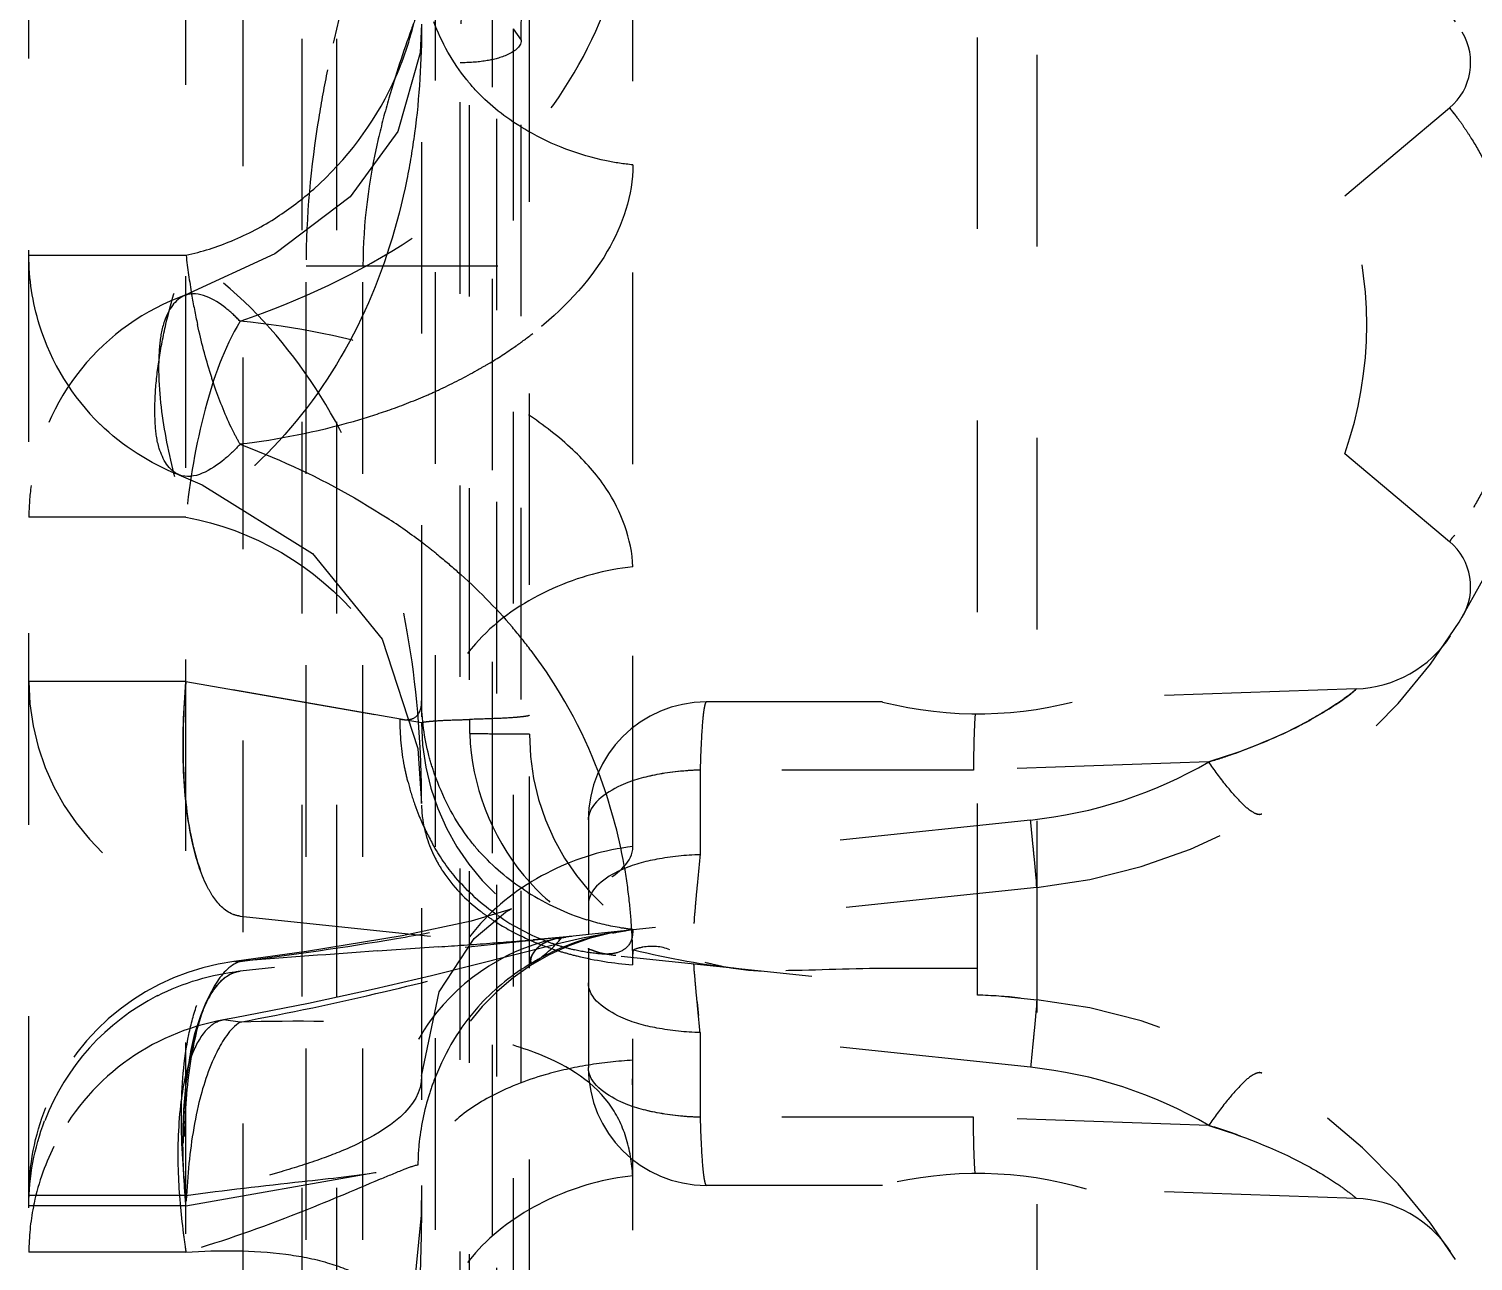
# Model space of a CAD drawing. Header units: millimetres. Extents: x 1147 to 12155, y -6137 to -4403.
# Drawn here: x 3291.45 to 3303.76, y -5238.6 to -5228.09 of the extents above; entities that cross this region are included whole.
import ezdxf

# ---------------------------------------------------------------- set-up
doc = ezdxf.new("R2010")
doc.units = ezdxf.units.MM
doc.header["$LTSCALE"] = 16.335
doc.linetypes.add('HIDDEN', pattern=[0.2, 0.1, -0.1])
doc.layers.add('DEFAULT_2', color=8, linetype='HIDDEN')

msp = doc.modelspace()

# ---------------------------------------------------------------- linework, layer by layer
at = {"layer": 'DEFAULT_2', "color": 8, "linetype": 'HIDDEN'}
for p, q in [((3293.277, -5402.415), (3293.277, -5115.128)), ((3295.718, -5399.454), (3295.718, -5118.089)), ((3295.207, -5396.995), (3295.207, -5120.548)), ((3294.799, -5121.249), (3294.799, -5396.294)), ((3292.79, -5388.654), (3292.79, -5127.217)), ((3295.437, -5127.584), (3295.437, -5389.959)), ((3294.918, -5388.619), (3294.918, -5128.948)), ((3295.401, -5128.948), (3295.401, -5388.595)), ((3291.451, -5388.431), (3291.451, -5129.112)), ((3293.777, -5133.436), (3293.777, -5244.192)), ((3294.074, -5133.436), (3294.074, -5244.192)), ((3300.043, -5169.51), (3300.043, -5254.971)), ((3296.6, -5248.142), (3296.6, -5214.406)), ((3299.539, -5236.335), (3299.539, -5225.94)), ((3294.799, -5228.054), (3294.786, -5228.3)), ((3295.58, -5228.094), (3295.58, -5289.449)), ((3295.58, -5228.094), (3295.649, -5228.191)), ((3295.649, -5289.352), (3295.649, -5228.191)), ((3295.129, -5289.16), (3295.129, -5228.383)), ((3302.67, -5229.518), (3303.563, -5228.768)), ((3292.79, -5230.026), (3291.451, -5230.026)), ((3293.814, -5287.428), (3293.814, -5230.115)), ((3293.814, -5230.115), (3295.718, -5230.115)), ((3294.299, -5287.428), (3294.299, -5230.115)), ((3292.782, -5230.366), (3292.782, -5230.366)), ((3302.67, -5231.717), (3303.563, -5232.467)), ((3292.729, -5231.898), (3292.929, -5231.982)), ((3292.73, -5231.899), (3292.73, -5231.899)), ((3292.929, -5231.982), (3293.869, -5232.57)), ((3292.79, -5232.259), (3291.451, -5232.259)), ((3293.869, -5232.57), (3294.464, -5233.299)), ((3294.464, -5233.299), (3294.766, -5234.231)), ((3292.79, -5233.661), (3291.451, -5233.661)), ((3292.79, -5233.661), (3294.617, -5233.981)), ((3294.799, -5234.013), (3292.79, -5233.661)), ((3302.766, -5233.722), (3300.469, -5233.803)), ((3298.728, -5233.835), (3297.226, -5233.835)), ((3294.766, -5234.231), (3294.799, -5234.701)), ((3301.51, -5234.346), (3299.504, -5234.416)), ((3297.174, -5234.416), (3297.174, -5235.138)), ((3299.504, -5234.416), (3297.174, -5234.416)), ((3296.221, -5234.841), (3296.221, -5235.819)), ((3299.991, -5234.842), (3297.174, -5235.138)), ((3300.043, -5235.417), (3293.252, -5236.131)), ((3293.251, -5235.661), (3300.043, -5236.375)), ((3295.221, -5235.705), (3294.632, -5235.83)), ((3296.545, -5235.786), (3296.414, -5235.803)), ((3294.823, -5235.932), (3294.424, -5235.959)), ((3294.944, -5235.923), (3294.823, -5235.932)), ((3295.931, -5235.906), (3294.882, -5236.17)), ((3295.975, -5235.845), (3295.967, -5235.851)), ((3296.221, -5235.936), (3296.221, -5236.952)), ((3293.207, -5236.048), (3293.207, -5236.048)), ((3293.207, -5236.048), (3293.252, -5236.048)), ((3294.882, -5236.17), (3294.394, -5236.285)), ((3294.394, -5236.285), (3293.834, -5236.407)), ((3293.834, -5236.407), (3293.207, -5236.53)), ((3293.207, -5236.53), (3293.11, -5236.547)), ((3293.252, -5236.565), (3293.11, -5236.547)), ((3297.174, -5236.655), (3297.174, -5237.377)), ((3299.991, -5236.951), (3297.174, -5236.655)), ((3299.504, -5237.377), (3297.174, -5237.377)), ((3301.51, -5237.447), (3299.504, -5237.377)), ((3292.79, -5238.131), (3294.799, -5237.779)), ((3292.79, -5238.043), (3291.451, -5238.043)), ((3294.799, -5237.958), (3294.796, -5238.212)), ((3298.728, -5237.958), (3297.226, -5237.958)), ((3302.766, -5238.07), (3300.469, -5237.99)), ((3292.79, -5238.131), (3291.451, -5238.131)), ((3294.796, -5238.212), (3294.677, -5239.39)), ((3292.79, -5238.527), (3291.451, -5238.527))]:
    msp.add_line(p, q, dxfattribs=at)
for points in [[(3295.649, -5228.192), (3295.652, -5227.872), (3295.706, -5226.448), (3295.712, -5226.002)], [(3294.786, -5228.3), (3294.595, -5228.971), (3294.19, -5229.527)], [(3294.19, -5229.527), (3293.548, -5230.013), (3292.782, -5230.366)], [(3294.799, -5237.026), (3294.95, -5236.307), (3295.247, -5235.852), (3295.515, -5235.627), (3295.564, -5235.6)], [(3295.564, -5235.6), (3295.533, -5235.612), (3295.221, -5235.705)], [(3294.632, -5235.83), (3293.818, -5235.963), (3293.201, -5236.049)], [(3296.414, -5235.803), (3296.171, -5235.849), (3295.949, -5235.901)], [(3295.963, -5235.854), (3295.974, -5235.85), (3296.029, -5235.84)], [(3295.967, -5235.851), (3295.963, -5235.854), (3295.975, -5235.849)]]:
    msp.add_lwpolyline(points, dxfattribs=at)
for centre, radius, start, end in [((3299.539, -5230.618), 4.826, 276, 84), ((3292.162, -5227.437), 2.642, 334.6884, 346.8222), ((3303.24, -5228.383), 0.503, 310, 31.12), ((3299.539, -5230.618), 3.318, 340.6476, 19.3524), ((3292.246, -5227.666), 2.424, 292.7253, 303.015), ((3292.306, -5227.802), 2.275, 282.2833, 292.6725), ((3298.76, -5229.336), 6.009, 186.5866, 189.7994), ((3298.615, -5229.364), 5.862, 189.7694, 192.3319), ((3293.457, -5230.029), 2.006, 197.1124, 225.8021), ((3293.587, -5227.933), 3.504, 305.0813, 308.0843), ((3293.38, -5227.636), 3.866, 300.9417, 305.0642), ((3292.838, -5226.583), 5.051, 289.3039, 293.249), ((3292.945, -5226.837), 4.776, 293.2696, 294.9372), ((3293.448, -5232.26), 1.997, 172.1824, 179.9708), ((3291.534, -5236.801), 5.422, 52.8238, 56.788), ((3291.667, -5236.623), 5.199, 51.1743, 52.8069), ((3303.24, -5232.852), 0.503, 328.8789, 50), ((3292.221, -5236.047), 4.399, 37.0553, 40.3579), ((3302.731, -5232.718), 1.006, 272, 326.6595), ((3292.356, -5235.948), 4.232, 20.8761, 37.0879), ((3293.462, -5233.661), 2.011, 180, 263.9918), ((3297.226, -5234.841), 1.006, 90, 180), ((3299.539, -5230.618), 3.318, 255.8589, 286.279), ((3299.096, -5233.984), 3.889, 179.9972, 181.8244), ((3296.81, -5234.013), 2.011, 180, 263.9976), ((3297.729, -5234.11), 2.011, 180, 264), ((3299.591, -5231.042), 3.821, 276, 300.1399), ((3292.222, -5235.99), 4.371, 10.0215, 20.7705), ((3296.851, -5233.967), 2.237, 194.2805, 199.2543), ((3296.812, -5233.98), 2.196, 199.2523, 202.6493), ((3296.715, -5234.022), 2.09, 202.6149, 209.3122), ((3291.955, -5236.04), 4.643, 6.3042, 10.0579), ((3296.858, -5233.634), 2.159, 237.7079, 252.4487), ((3291.753, -5236.063), 4.846, 3.3471, 6.3073), ((3296.369, -5234.233), 1.75, 232.2199, 234.9744), ((3296.553, -5234.073), 1.93, 235.1837, 249.4996), ((3296.81, -5237.779), 2.011, 96, 180), ((3291.524, -5236.076), 5.076, 359.9967, 3.3421), ((3287.534, -5127.375), 108.801, 273.90487, 274.13534), ((3292.841, -5200.363), 35.62, 274.0886, 274.6847), ((3296.655, -5233.747), 2.315, 245.7246, 250.3604), ((3295.22, -5235.21), 1.001, 301.917, 320.766), ((3296.526, -5234.145), 1.853, 249.5035, 253.2157), ((3296.705, -5233.606), 2.465, 250.3669, 253.2951), ((3296.5, -5234.233), 1.761, 253.2116, 257.0055), ((3298.196, -5229.605), 6.54, 255.9232, 264.0564), ((3293.462, -5238.043), 2.011, 97.5248, 158.1423), ((3301.986, -5344.251), 108.556, 93.99475, 94.6152), ((3296.822, -5237.882), 2.118, 117.1934, 121.7156), ((3296.754, -5233.443), 2.635, 253.2914, 256.1528), ((3296.799, -5233.254), 2.829, 256.1794, 265.9017), ((3297.804, -5233.827), 2.304, 255.1531, 258.6378), ((3297.81, -5233.794), 2.338, 258.6373, 267.1656), ((3293.462, -5238.131), 2.011, 117.0125, 158.9136), ((3349.302, -5231.448), 52.388, 185.4148, 185.5438), ((3299.539, -5241.175), 4.826, 276, 84), ((3297.226, -5236.952), 1.006, 180, 270), ((3299.591, -5240.751), 3.821, 59.8618, 83.9982), ((3299.941, -5242.577), 5.365, 69.9401, 72.9899), ((3296.589, -5237.783), 1.821, 174.6645, 180.0693), ((3299.539, -5241.175), 3.318, 73.721, 104.1411), ((3293.455, -5238.529), 2.004, 168.8683, 179.9361), ((3302.731, -5239.075), 1.006, 33.3405, 88)]:
    msp.add_arc(centre, radius, start, end, dxfattribs=at)
msp.add_ellipse((3299.376, -5241.36), major_axis=(5.007, -0.526), ratio=0.998614, start_param=7.853982, end_param=7.926231, dxfattribs=at)
for points, knots in [([(3295.192, -5226.419), (3295.192, -5226.554), (3295.18, -5227.209), (3295.129, -5227.863), (3295.129, -5228.383)], [0, 0, 0, 0, 0.206135, 1, 1, 1, 1]), ([(3293.252, -5230.588), (3293.765, -5230.411), (3294.699, -5229.978), (3295.81, -5229.02), (3296.469, -5227.854), (3296.6, -5227.008), (3296.6, -5226.598)], [0, 0, 0, 0, 0.292694, 0.5489, 0.778475, 1, 1, 1, 1]), ([(3294.455, -5226.634), (3294.416, -5226.779), (3294.252, -5227.379), (3294.092, -5227.98), (3293.997, -5228.443)], [0, 0, 0, 0, 0.241373, 1, 1, 1, 1]), ([(3294.783, -5227.906), (3294.759, -5227.969), (3294.664, -5228.227), (3294.578, -5228.487), (3294.52, -5228.685)], [0, 0, 0, 0, 0.246603, 1, 1, 1, 1]), ([(3295.316, -5228.675), (3295.269, -5228.629), (3295.098, -5228.439), (3294.969, -5228.211), (3294.903, -5228.033)], [0, 0, 0, 0, 0.256514, 1, 1, 1, 1]), ([(3295.649, -5228.192), (3295.648, -5228.252), (3295.515, -5228.333), (3295.339, -5228.373), (3295.202, -5228.384), (3295.129, -5228.383)], [0, 0, 0, 0, 0.308791, 0.622692, 1, 1, 1, 1]), ([(3293.997, -5228.443), (3293.969, -5228.579), (3293.867, -5229.13), (3293.814, -5229.693), (3293.814, -5230.115)], [0, 0, 0, 0, 0.247703, 1, 1, 1, 1]), ([(3293.567, -5229.698), (3293.677, -5229.627), (3294.078, -5229.321), (3294.391, -5228.903), (3294.55, -5228.566)], [0, 0, 0, 0, 0.259637, 1, 1, 1, 1]), ([(3294.52, -5228.685), (3294.487, -5228.801), (3294.364, -5229.267), (3294.299, -5229.752), (3294.299, -5230.115)], [0, 0, 0, 0, 0.248248, 1, 1, 1, 1]), ([(3303.629, -5228.852), (3303.62, -5228.84), (3303.605, -5228.819), (3303.58, -5228.792), (3303.575, -5228.778), (3303.561, -5228.769), (3303.563, -5228.768)], [0, 0, 0, 0, 0.432636, 0.746438, 0.936558, 1, 1, 1, 1]), ([(3303.563, -5228.768), (3303.567, -5228.768), (3303.572, -5228.783), (3303.591, -5228.8), (3303.618, -5228.838), (3303.656, -5228.888), (3303.7, -5228.953), (3303.774, -5229.066), (3303.874, -5229.245), (3303.99, -5229.508), (3304.137, -5229.964), (3304.186, -5230.349), (3304.186, -5230.618)], [0, 0, 0, 0, 0.004687, 0.018704, 0.041737, 0.073367, 0.113157, 0.160681, 0.277613, 0.422427, 0.594023, 1, 1, 1, 1]), ([(3294.739, -5228.984), (3294.721, -5229.116), (3294.635, -5229.634), (3294.478, -5230.142), (3294.315, -5230.498)], [0, 0, 0, 0, 0.253924, 1, 1, 1, 1]), ([(3296.6, -5229.254), (3296.524, -5229.247), (3296.213, -5229.199), (3295.912, -5229.085), (3295.705, -5228.966)], [0, 0, 0, 0, 0.241222, 1, 1, 1, 1]), ([(3296.6, -5229.254), (3296.6, -5229.511), (3296.406, -5230.081), (3295.996, -5230.497), (3295.748, -5230.691)], [0, 0, 0, 0, 0.448806, 1, 1, 1, 1]), ([(3292.73, -5231.896), (3292.644, -5231.861), (3292.551, -5231.694), (3292.523, -5231.451), (3292.525, -5231.194), (3292.557, -5230.91), (3292.636, -5230.513), (3292.723, -5230.218), (3292.79, -5230.026)], [0, 0, 0, 0, 0.14197, 0.250136, 0.382223, 0.530834, 0.687938, 1, 1, 1, 1]), ([(3294.799, -5234.701), (3294.798, -5234.239), (3294.736, -5233.33), (3294.395, -5232.023), (3293.77, -5230.866), (3293.143, -5230.255), (3292.79, -5230.026)], [0, 0, 0, 0, 0.261844, 0.51483, 0.760991, 1, 1, 1, 1]), ([(3292.782, -5230.366), (3292.442, -5230.488), (3291.817, -5230.927), (3291.518, -5231.63), (3291.469, -5231.988)], [0, 0, 0, 0, 0.499844, 1, 1, 1, 1]), ([(3292.783, -5230.367), (3292.695, -5230.401), (3292.596, -5230.565), (3292.559, -5230.809), (3292.551, -5231.172), (3292.622, -5231.665), (3292.727, -5232.061), (3292.79, -5232.259)], [0, 0, 0, 0, 0.141441, 0.248777, 0.380489, 0.686515, 1, 1, 1, 1]), ([(3293.252, -5230.588), (3293.214, -5230.549), (3293.092, -5230.431), (3292.897, -5230.324), (3292.783, -5230.367)], [0, 0, 0, 0, 0.310345, 1, 1, 1, 1]), ([(3294.315, -5230.498), (3294.151, -5230.857), (3293.731, -5231.533), (3293.125, -5232.058), (3292.79, -5232.259)], [0, 0, 0, 0, 0.502611, 1, 1, 1, 1]), ([(3293.252, -5230.588), (3293.113, -5230.818), (3292.919, -5231.375), (3292.82, -5231.948), (3292.79, -5232.259)], [0, 0, 0, 0, 0.462615, 1, 1, 1, 1]), ([(3293.046, -5231.175), (3293.03, -5231.131), (3292.969, -5230.947), (3292.92, -5230.76), (3292.889, -5230.616)], [0, 0, 0, 0, 0.241853, 1, 1, 1, 1]), ([(3296.6, -5232.683), (3296.592, -5232.446), (3296.448, -5232.067), (3296.083, -5231.661), (3295.525, -5231.23), (3294.576, -5230.803), (3293.721, -5230.631), (3293.252, -5230.588)], [0, 0, 0, 0, 0.168038, 0.269745, 0.386567, 0.665644, 1, 1, 1, 1]), ([(3304.186, -5230.618), (3304.186, -5230.757), (3304.168, -5231.027), (3304.094, -5231.404), (3303.99, -5231.727), (3303.874, -5231.99), (3303.773, -5232.169), (3303.701, -5232.283), (3303.655, -5232.347), (3303.62, -5232.397), (3303.586, -5232.434), (3303.58, -5232.454), (3303.561, -5232.466), (3303.563, -5232.467)], [0, 0, 0, 0, 0.210878, 0.406366, 0.577908, 0.722648, 0.839507, 0.886986, 0.926735, 0.958325, 0.981309, 0.995309, 1, 1, 1, 1]), ([(3295.367, -5230.952), (3295.335, -5230.971), (3295.202, -5231.048), (3295.065, -5231.119), (3294.959, -5231.168)], [0, 0, 0, 0, 0.243038, 1, 1, 1, 1]), ([(3293.252, -5231.637), (3293.233, -5231.604), (3293.153, -5231.455), (3293.089, -5231.298), (3293.046, -5231.175)], [0, 0, 0, 0, 0.226102, 1, 1, 1, 1]), ([(3294.508, -5231.351), (3294.411, -5231.385), (3294.001, -5231.515), (3293.577, -5231.599), (3293.252, -5231.637)], [0, 0, 0, 0, 0.239059, 1, 1, 1, 1]), ([(3293.252, -5231.638), (3293.209, -5231.683), (3293.075, -5231.816), (3292.856, -5231.948), (3292.731, -5231.897)], [0, 0, 0, 0, 0.314759, 1, 1, 1, 1]), ([(3293.252, -5231.637), (3293.365, -5231.68), (3293.798, -5231.855), (3294.214, -5232.075), (3294.504, -5232.265)], [0, 0, 0, 0, 0.258639, 1, 1, 1, 1]), ([(3292.79, -5232.259), (3293.355, -5232.36), (3294.359, -5232.94), (3294.799, -5234.009), (3294.799, -5234.497)], [0, 0, 0, 0, 0.540841, 1, 1, 1, 1]), ([(3303.563, -5232.467), (3303.569, -5232.466), (3303.579, -5232.438), (3303.596, -5232.426), (3303.607, -5232.412)], [0, 0, 0, 0, 0.25247, 1, 1, 1, 1]), ([(3294.927, -5232.572), (3294.987, -5232.621), (3295.216, -5232.814), (3295.428, -5233.028), (3295.573, -5233.198)], [0, 0, 0, 0, 0.256724, 1, 1, 1, 1]), ([(3296.6, -5232.683), (3296.365, -5232.705), (3295.896, -5232.838), (3295.112, -5233.344), (3294.799, -5234.055), (3294.799, -5234.497)], [0, 0, 0, 0, 0.256162, 0.519774, 1, 1, 1, 1]), ([(3292.79, -5233.661), (3292.767, -5233.91), (3292.752, -5234.376), (3292.808, -5234.928), (3292.913, -5235.288), (3293.015, -5235.515), (3293.155, -5235.651), (3293.252, -5235.661)], [0, 0, 0, 0, 0.347612, 0.646811, 0.767354, 0.865378, 1, 1, 1, 1]), ([(3292.849, -5235.052), (3292.798, -5234.833), (3292.752, -5234.367), (3292.768, -5233.901), (3292.79, -5233.661)], [0, 0, 0, 0, 0.482096, 1, 1, 1, 1]), ([(3302.766, -5233.722), (3302.769, -5233.722), (3302.751, -5233.74), (3302.727, -5233.759), (3302.627, -5233.836), (3302.498, -5233.918), (3302.129, -5234.13), (3301.792, -5234.26), (3301.51, -5234.346)], [0, 0, 0, 0, 0.005533, 0.026467, 0.109375, 0.230717, 0.372711, 1, 1, 1, 1]), ([(3302.283, -5234.037), (3302.389, -5233.983), (3302.552, -5233.886), (3302.71, -5233.779), (3302.76, -5233.731)], [0, 0, 0, 0, 0.633442, 1, 1, 1, 1]), ([(3294.779, -5233.927), (3294.782, -5233.92), (3294.796, -5233.887), (3294.799, -5233.851), (3294.799, -5233.824)], [0, 0, 0, 0, 0.215893, 1, 1, 1, 1]), ([(3294.91, -5234.451), (3294.892, -5234.399), (3294.83, -5234.196), (3294.799, -5233.982), (3294.799, -5233.824)], [0, 0, 0, 0, 0.259443, 1, 1, 1, 1]), ([(3297.226, -5233.835), (3297.222, -5233.835), (3297.215, -5233.853), (3297.209, -5233.88), (3297.201, -5233.931), (3297.191, -5234.031), (3297.181, -5234.196), (3297.176, -5234.337), (3297.174, -5234.416)], [0, 0, 0, 0, 0.022246, 0.075362, 0.160673, 0.277055, 0.593915, 1, 1, 1, 1]), ([(3294.683, -5234.519), (3294.672, -5234.473), (3294.632, -5234.297), (3294.615, -5234.116), (3294.617, -5233.981)], [0, 0, 0, 0, 0.25796, 1, 1, 1, 1]), ([(3294.799, -5234.013), (3294.799, -5234.011), (3294.812, -5234.007), (3294.83, -5234.004), (3294.866, -5234), (3294.935, -5233.994), (3295.051, -5233.988), (3295.151, -5233.986), (3295.207, -5233.984)], [0, 0, 0, 0, 0.020224, 0.071969, 0.156081, 0.271538, 0.58845, 1, 1, 1, 1]), ([(3295.718, -5233.947), (3295.718, -5233.951), (3295.702, -5233.955), (3295.68, -5233.959), (3295.635, -5233.964), (3295.546, -5233.972), (3295.401, -5233.978), (3295.277, -5233.982), (3295.207, -5233.984)], [0, 0, 0, 0, 0.0198, 0.071114, 0.155148, 0.271905, 0.595111, 1, 1, 1, 1]), ([(3299.519, -5233.936), (3299.516, -5233.965), (3299.507, -5234.125), (3299.505, -5234.285), (3299.504, -5234.416)], [0, 0, 0, 0, 0.182674, 1, 1, 1, 1]), ([(3295.718, -5234.11), (3295.718, -5234.107), (3295.7, -5234.113), (3295.681, -5234.107), (3295.634, -5234.11), (3295.577, -5234.108), (3295.501, -5234.109), (3295.377, -5234.108), (3295.278, -5234.108), (3295.209, -5234.108)], [0, 0, 0, 0, 0.016897, 0.067401, 0.151275, 0.268281, 0.417196, 0.592874, 1, 1, 1, 1]), ([(3295.209, -5234.108), (3295.223, -5234.539), (3295.472, -5235.188), (3296.091, -5235.722), (3296.436, -5235.894), (3296.605, -5235.949)], [0, 0, 0, 0, 0.531461, 0.780188, 1, 1, 1, 1]), ([(3301.51, -5234.346), (3301.578, -5234.326), (3301.841, -5234.239), (3302.099, -5234.132), (3302.283, -5234.037)], [0, 0, 0, 0, 0.254422, 1, 1, 1, 1]), ([(3301.962, -5234.791), (3301.943, -5234.803), (3301.868, -5234.772), (3301.776, -5234.685), (3301.645, -5234.536), (3301.558, -5234.415), (3301.51, -5234.346)], [0, 0, 0, 0, 0.10376, 0.30811, 0.614404, 1, 1, 1, 1]), ([(3295.316, -5235.137), (3295.27, -5235.088), (3295.1, -5234.881), (3294.976, -5234.64), (3294.91, -5234.451)], [0, 0, 0, 0, 0.252743, 1, 1, 1, 1]), ([(3297.174, -5234.416), (3297.05, -5234.419), (3296.815, -5234.445), (3296.48, -5234.531), (3296.221, -5234.707), (3296.221, -5234.841)], [0, 0, 0, 0, 0.337798, 0.632546, 1, 1, 1, 1]), ([(3297.174, -5234.416), (3297.132, -5234.417), (3296.972, -5234.425), (3296.813, -5234.449), (3296.698, -5234.479)], [0, 0, 0, 0, 0.258796, 1, 1, 1, 1]), ([(3294.799, -5234.714), (3294.799, -5234.75), (3294.809, -5234.904), (3294.858, -5235.054), (3294.911, -5235.16)], [0, 0, 0, 0, 0.230823, 1, 1, 1, 1]), ([(3300.043, -5235.417), (3300.047, -5235.417), (3300.039, -5235.396), (3300.044, -5235.374), (3300.036, -5235.321), (3300.032, -5235.256), (3300.023, -5235.172), (3300.01, -5235.032), (3299.999, -5234.92), (3299.991, -5234.842)], [0, 0, 0, 0, 0.017605, 0.069401, 0.154448, 0.271214, 0.417336, 0.590264, 1, 1, 1, 1]), ([(3301.962, -5234.791), (3301.951, -5234.798), (3301.928, -5234.796), (3301.911, -5234.788), (3301.905, -5234.786)], [0, 0, 0, 0, 0.68184, 1, 1, 1, 1]), ([(3293.018, -5235.49), (3293, -5235.462), (3292.923, -5235.325), (3292.877, -5235.173), (3292.849, -5235.052)], [0, 0, 0, 0, 0.208451, 1, 1, 1, 1]), ([(3293.252, -5236.048), (3293.697, -5235.99), (3294.336, -5235.901), (3295.138, -5235.753), (3295.629, -5235.642), (3296.036, -5235.517), (3296.37, -5235.381), (3296.6, -5235.197), (3296.6, -5235.069)], [0, 0, 0, 0, 0.376857, 0.540915, 0.683411, 0.801294, 0.892599, 1, 1, 1, 1]), ([(3296.6, -5235.069), (3296.36, -5235.094), (3295.878, -5235.244), (3295.088, -5235.812), (3294.799, -5236.561), (3294.799, -5237.027)], [0, 0, 0, 0, 0.252262, 0.51398, 1, 1, 1, 1]), ([(3294.911, -5235.16), (3294.932, -5235.201), (3295.032, -5235.374), (3295.175, -5235.522), (3295.297, -5235.616)], [0, 0, 0, 0, 0.228346, 1, 1, 1, 1]), ([(3297.174, -5235.138), (3297.05, -5235.141), (3296.815, -5235.167), (3296.48, -5235.252), (3296.221, -5235.428), (3296.221, -5235.562)], [0, 0, 0, 0, 0.337848, 0.632617, 1, 1, 1, 1]), ([(3297.174, -5235.138), (3297.166, -5235.218), (3297.155, -5235.331), (3297.141, -5235.473), (3297.133, -5235.559), (3297.129, -5235.626), (3297.121, -5235.681), (3297.125, -5235.702), (3297.118, -5235.725), (3297.121, -5235.725)], [0, 0, 0, 0, 0.408064, 0.580642, 0.727298, 0.844817, 0.930591, 0.982688, 1, 1, 1, 1]), ([(3293.251, -5235.662), (3293.231, -5235.659), (3293.134, -5235.635), (3293.061, -5235.555), (3293.018, -5235.49)], [0, 0, 0, 0, 0.209081, 1, 1, 1, 1]), ([(3295.365, -5235.666), (3295.39, -5235.684), (3295.498, -5235.756), (3295.613, -5235.817), (3295.703, -5235.857)], [0, 0, 0, 0, 0.24093, 1, 1, 1, 1]), ([(3296.6, -5235.776), (3296.568, -5235.772), (3296.436, -5235.755), (3296.307, -5235.724), (3296.212, -5235.694)], [0, 0, 0, 0, 0.243264, 1, 1, 1, 1]), ([(3293.252, -5236.565), (3293.665, -5236.489), (3294.411, -5236.33), (3295.383, -5236.084), (3296.019, -5235.908), (3296.374, -5235.818), (3296.497, -5235.791), (3296.545, -5235.785)], [0, 0, 0, 0, 0.373097, 0.675364, 0.888597, 0.957422, 1, 1, 1, 1]), ([(3296.545, -5235.785), (3296.488, -5235.791), (3296.249, -5235.829), (3296.018, -5235.913), (3295.853, -5235.998)], [0, 0, 0, 0, 0.235713, 1, 1, 1, 1]), ([(3296.6, -5235.776), (3296.6, -5235.821), (3296.585, -5235.913), (3296.504, -5235.963), (3296.465, -5235.974)], [0, 0, 0, 0, 0.522664, 1, 1, 1, 1]), ([(3296.081, -5235.834), (3295.643, -5235.88), (3294.97, -5236.273), (3294.56, -5237.112), (3294.483, -5237.597), (3294.488, -5237.834)], [0, 0, 0, 0, 0.478023, 0.74246, 1, 1, 1, 1]), ([(3296.029, -5235.84), (3295.948, -5235.848), (3295.82, -5235.881), (3295.739, -5235.985), (3295.726, -5236.025)], [0, 0, 0, 0, 0.658144, 1, 1, 1, 1]), ([(3296.029, -5235.84), (3295.996, -5235.843), (3295.938, -5235.853), (3295.832, -5235.89), (3295.75, -5235.959), (3295.726, -5236.032), (3295.73, -5236.062), (3295.738, -5236.067)], [0, 0, 0, 0, 0.236479, 0.429352, 0.817084, 0.934242, 1, 1, 1, 1]), ([(3296.081, -5235.834), (3296.055, -5235.837), (3295.945, -5235.848), (3295.835, -5235.857), (3295.75, -5235.864)], [0, 0, 0, 0, 0.228986, 1, 1, 1, 1]), ([(3296.454, -5235.998), (3296.422, -5235.995), (3296.366, -5235.985), (3296.288, -5235.969), (3296.253, -5235.95), (3296.221, -5235.945), (3296.221, -5235.939)], [0, 0, 0, 0, 0.400551, 0.718735, 0.923971, 1, 1, 1, 1]), ([(3296.6, -5236.013), (3296.598, -5236.013), (3296.602, -5236.005), (3296.6, -5235.995), (3296.603, -5235.974), (3296.604, -5235.958), (3296.605, -5235.949)], [0, 0, 0, 0, 0.063506, 0.252754, 0.566041, 1, 1, 1, 1]), ([(3296.914, -5235.949), (3296.844, -5235.918), (3296.732, -5235.911), (3296.631, -5235.939), (3296.605, -5235.949)], [0, 0, 0, 0, 0.733847, 1, 1, 1, 1]), ([(3292.79, -5238.043), (3292.763, -5237.807), (3292.737, -5237.348), (3292.776, -5236.798), (3292.875, -5236.424), (3292.974, -5236.194), (3293.11, -5236.061), (3293.202, -5236.049)], [0, 0, 0, 0, 0.331904, 0.643138, 0.769452, 0.869867, 1, 1, 1, 1]), ([(3293.252, -5236.048), (3293.158, -5236.077), (3292.98, -5236.3), (3292.837, -5236.748), (3292.77, -5237.361), (3292.773, -5237.81), (3292.79, -5238.043)], [0, 0, 0, 0, 0.138657, 0.364888, 0.670985, 1, 1, 1, 1]), ([(3295.726, -5236.025), (3295.722, -5236.035), (3295.713, -5236.053), (3295.731, -5236.067), (3295.738, -5236.067)], [0, 0, 0, 0, 0.613443, 1, 1, 1, 1]), ([(3296.465, -5235.974), (3296.453, -5235.977), (3296.398, -5235.988), (3296.34, -5235.986), (3296.296, -5235.981)], [0, 0, 0, 0, 0.215467, 1, 1, 1, 1]), ([(3297.174, -5236.655), (3297.166, -5236.575), (3297.155, -5236.462), (3297.141, -5236.32), (3297.133, -5236.233), (3297.129, -5236.167), (3297.121, -5236.112), (3297.125, -5236.091), (3297.118, -5236.068), (3297.121, -5236.068)], [0, 0, 0, 0, 0.407933, 0.580509, 0.727182, 0.844744, 0.930559, 0.982681, 1, 1, 1, 1]), ([(3293.252, -5236.131), (3293.16, -5236.141), (3293.021, -5236.269), (3292.916, -5236.497), (3292.806, -5236.87), (3292.752, -5237.426), (3292.768, -5237.891), (3292.79, -5238.131)], [0, 0, 0, 0, 0.128273, 0.227623, 0.353223, 0.665031, 1, 1, 1, 1]), ([(3292.768, -5237.408), (3292.774, -5237.235), (3292.806, -5236.915), (3292.903, -5236.477), (3293.093, -5236.148), (3293.251, -5236.131)], [0, 0, 0, 0, 0.364665, 0.664086, 1, 1, 1, 1]), ([(3292.768, -5237.408), (3292.774, -5237.235), (3292.806, -5236.915), (3292.903, -5236.477), (3293.093, -5236.148), (3293.252, -5236.131)], [0, 0, 0, 0, 0.364681, 0.664106, 1, 1, 1, 1]), ([(3299.539, -5236.109), (3299.232, -5236.109), (3298.618, -5236.1), (3298.004, -5236.129), (3297.697, -5236.129)], [0, 0, 0, 0, 0.5, 1, 1, 1, 1]), ([(3297.174, -5236.655), (3297.05, -5236.652), (3296.815, -5236.626), (3296.48, -5236.54), (3296.221, -5236.365), (3296.221, -5236.23)], [0, 0, 0, 0, 0.337848, 0.632617, 1, 1, 1, 1]), ([(3300.043, -5236.375), (3300.047, -5236.376), (3300.039, -5236.396), (3300.044, -5236.419), (3300.036, -5236.472), (3300.032, -5236.537), (3300.023, -5236.621), (3300.01, -5236.761), (3299.999, -5236.872), (3299.991, -5236.951)], [0, 0, 0, 0, 0.017604, 0.0694, 0.154447, 0.271213, 0.417335, 0.590263, 1, 1, 1, 1]), ([(3293.11, -5236.547), (3292.805, -5236.601), (3292.214, -5236.855), (3291.801, -5237.35), (3291.664, -5237.627)], [0, 0, 0, 0, 0.499987, 1, 1, 1, 1]), ([(3293.252, -5236.565), (3293.162, -5236.626), (3293.012, -5236.867), (3292.869, -5237.317), (3292.794, -5237.896), (3292.783, -5238.314), (3292.79, -5238.527)], [0, 0, 0, 0, 0.156962, 0.392793, 0.689525, 1, 1, 1, 1]), ([(3296.6, -5237.877), (3296.592, -5237.766), (3296.558, -5237.546), (3296.344, -5237.109), (3295.847, -5236.829), (3295.251, -5236.67), (3294.41, -5236.554), (3293.731, -5236.553), (3293.252, -5236.565)], [0, 0, 0, 0, 0.084774, 0.166782, 0.360049, 0.487154, 0.637285, 1, 1, 1, 1]), ([(3293.024, -5236.581), (3293.006, -5236.593), (3292.928, -5236.658), (3292.879, -5236.752), (3292.848, -5236.826)], [0, 0, 0, 0, 0.205154, 1, 1, 1, 1]), ([(3292.848, -5236.826), (3292.79, -5236.968), (3292.725, -5237.315), (3292.717, -5237.663), (3292.724, -5237.857)], [0, 0, 0, 0, 0.442505, 1, 1, 1, 1]), ([(3293.251, -5242.204), (3293.817, -5241.985), (3294.851, -5241.415), (3295.968, -5240.097), (3296.517, -5238.53), (3296.6, -5237.442), (3296.6, -5236.891)], [0, 0, 0, 0, 0.270961, 0.516182, 0.753978, 1, 1, 1, 1]), ([(3296.6, -5236.891), (3296.472, -5236.898), (3296.22, -5236.926), (3295.806, -5237.016), (3295.398, -5237.176), (3294.986, -5237.451), (3294.799, -5237.769), (3294.799, -5237.958)], [0, 0, 0, 0, 0.170841, 0.337731, 0.564679, 0.748126, 1, 1, 1, 1]), ([(3294.799, -5237.027), (3294.799, -5237.294), (3294.382, -5237.563), (3293.939, -5237.737), (3293.45, -5237.892), (3293.062, -5237.983), (3292.79, -5238.043)], [0, 0, 0, 0, 0.345708, 0.483402, 0.640329, 1, 1, 1, 1]), ([(3294.917, -5237.032), (3294.898, -5237.079), (3294.831, -5237.268), (3294.79, -5237.465), (3294.776, -5237.613)], [0, 0, 0, 0, 0.256221, 1, 1, 1, 1]), ([(3297.174, -5237.377), (3297.05, -5237.374), (3296.815, -5237.348), (3296.48, -5237.262), (3296.221, -5237.086), (3296.221, -5236.952)], [0, 0, 0, 0, 0.337799, 0.632548, 1, 1, 1, 1]), ([(3301.962, -5237.001), (3301.943, -5236.99), (3301.868, -5237.02), (3301.776, -5237.108), (3301.645, -5237.256), (3301.558, -5237.378), (3301.51, -5237.447)], [0, 0, 0, 0, 0.103756, 0.308107, 0.614402, 1, 1, 1, 1]), ([(3301.962, -5237.001), (3301.951, -5236.995), (3301.928, -5236.997), (3301.911, -5237.004), (3301.905, -5237.007)], [0, 0, 0, 0, 0.68185, 1, 1, 1, 1]), ([(3292.79, -5238.131), (3292.785, -5238.072), (3292.766, -5237.832), (3292.761, -5237.59), (3292.768, -5237.408)], [0, 0, 0, 0, 0.245159, 1, 1, 1, 1]), ([(3292.79, -5238.131), (3292.785, -5238.072), (3292.766, -5237.832), (3292.761, -5237.59), (3292.768, -5237.408)], [0, 0, 0, 0, 0.245159, 1, 1, 1, 1]), ([(3297.174, -5237.377), (3297.132, -5237.376), (3296.972, -5237.368), (3296.813, -5237.344), (3296.698, -5237.314)], [0, 0, 0, 0, 0.258794, 1, 1, 1, 1]), ([(3297.174, -5237.377), (3297.176, -5237.456), (3297.181, -5237.597), (3297.191, -5237.762), (3297.201, -5237.861), (3297.209, -5237.913), (3297.215, -5237.94), (3297.222, -5237.958), (3297.226, -5237.958)], [0, 0, 0, 0, 0.406085, 0.722945, 0.839327, 0.924638, 0.977754, 1, 1, 1, 1]), ([(3299.519, -5237.857), (3299.516, -5237.828), (3299.507, -5237.668), (3299.505, -5237.508), (3299.504, -5237.377)], [0, 0, 0, 0, 0.182674, 1, 1, 1, 1]), ([(3301.51, -5237.447), (3301.792, -5237.533), (3302.129, -5237.663), (3302.498, -5237.874), (3302.627, -5237.957), (3302.727, -5238.034), (3302.751, -5238.053), (3302.769, -5238.07), (3302.766, -5238.07)], [0, 0, 0, 0, 0.62745, 0.769398, 0.890651, 0.973509, 0.994456, 1, 1, 1, 1]), ([(3294.768, -5237.785), (3294.727, -5237.792), (3294.619, -5237.835), (3294.513, -5237.878), (3294.445, -5237.906)], [0, 0, 0, 0, 0.363764, 1, 1, 1, 1]), ([(3292.724, -5237.857), (3292.73, -5238.027), (3292.75, -5238.251), (3292.782, -5238.473), (3292.79, -5238.527)], [0, 0, 0, 0, 0.755915, 1, 1, 1, 1]), ([(3292.79, -5238.043), (3293.12, -5237.999), (3293.686, -5237.933), (3294.254, -5237.875), (3294.488, -5237.834)], [0, 0, 0, 0, 0.583247, 1, 1, 1, 1]), ([(3294.445, -5237.906), (3294.213, -5238.004), (3293.671, -5238.236), (3293.114, -5238.431), (3292.79, -5238.527)], [0, 0, 0, 0, 0.427403, 1, 1, 1, 1]), ([(3296.6, -5237.877), (3296.365, -5237.9), (3295.895, -5238.033), (3295.112, -5238.54), (3294.799, -5239.252), (3294.799, -5239.695)], [0, 0, 0, 0, 0.255952, 0.519471, 1, 1, 1, 1]), ([(3294.799, -5237.958), (3294.799, -5238.056), (3294.797, -5238.442), (3294.783, -5238.828), (3294.764, -5239.116)], [0, 0, 0, 0, 0.252663, 1, 1, 1, 1]), ([(3292.79, -5238.527), (3293.073, -5238.51), (3293.481, -5238.508), (3293.983, -5238.603), (3294.285, -5238.72), (3294.523, -5238.896), (3294.748, -5239.207), (3294.799, -5239.502), (3294.799, -5239.695)], [0, 0, 0, 0, 0.319179, 0.454873, 0.574138, 0.680673, 0.782356, 1, 1, 1, 1])]:
    msp.add_open_spline(points, degree=3, knots=knots, dxfattribs=at)
for points in [[(3294.799, -5228.054), (3294.799, -5228.365), (3294.78, -5228.676), (3294.739, -5228.984)], [(3295.705, -5228.966), (3295.564, -5228.886), (3295.431, -5228.788), (3295.316, -5228.675)], [(3291.541, -5230.62), (3291.482, -5230.428), (3291.451, -5230.226), (3291.451, -5230.026)], [(3292.729, -5231.898), (3292.482, -5231.802), (3292.25, -5231.652), (3292.059, -5231.467)], [(3294.617, -5233.981), (3294.64, -5233.986), (3294.665, -5233.988), (3294.689, -5233.985)], [(3294.689, -5233.985), (3294.699, -5233.984), (3294.708, -5233.982), (3294.718, -5233.979)], [(3294.718, -5233.979), (3294.743, -5233.97), (3294.766, -5233.95), (3294.779, -5233.927)], [(3295.089, -5235.331), (3295.015, -5235.243), (3294.949, -5235.146), (3294.892, -5235.046)], [(3295.705, -5235.459), (3295.563, -5235.369), (3295.43, -5235.261), (3295.316, -5235.137)], [(3295.446, -5235.655), (3295.314, -5235.563), (3295.193, -5235.454), (3295.089, -5235.331)], [(3296.296, -5235.981), (3296.231, -5235.975), (3296.167, -5235.964), (3296.104, -5235.949)], [(3292.548, -5236.34), (3292.766, -5236.229), (3293.008, -5236.157), (3293.251, -5236.131)], [(3295.708, -5236.08), (3295.549, -5236.178), (3295.402, -5236.299), (3295.277, -5236.439)], [(3295.277, -5236.439), (3295.124, -5236.611), (3295.002, -5236.817), (3294.917, -5237.032)], [(3293.11, -5236.547), (3293.08, -5236.552), (3293.05, -5236.565), (3293.024, -5236.581)], [(3291.451, -5238.043), (3291.451, -5237.788), (3291.501, -5237.53), (3291.595, -5237.294)], [(3291.451, -5238.131), (3291.451, -5237.886), (3291.497, -5237.637), (3291.585, -5237.408)], [(3291.664, -5237.627), (3291.583, -5237.789), (3291.523, -5237.964), (3291.488, -5238.142)]]:
    msp.add_open_spline(points, degree=3, dxfattribs=at)

doc.saveas('drawing.dxf')
